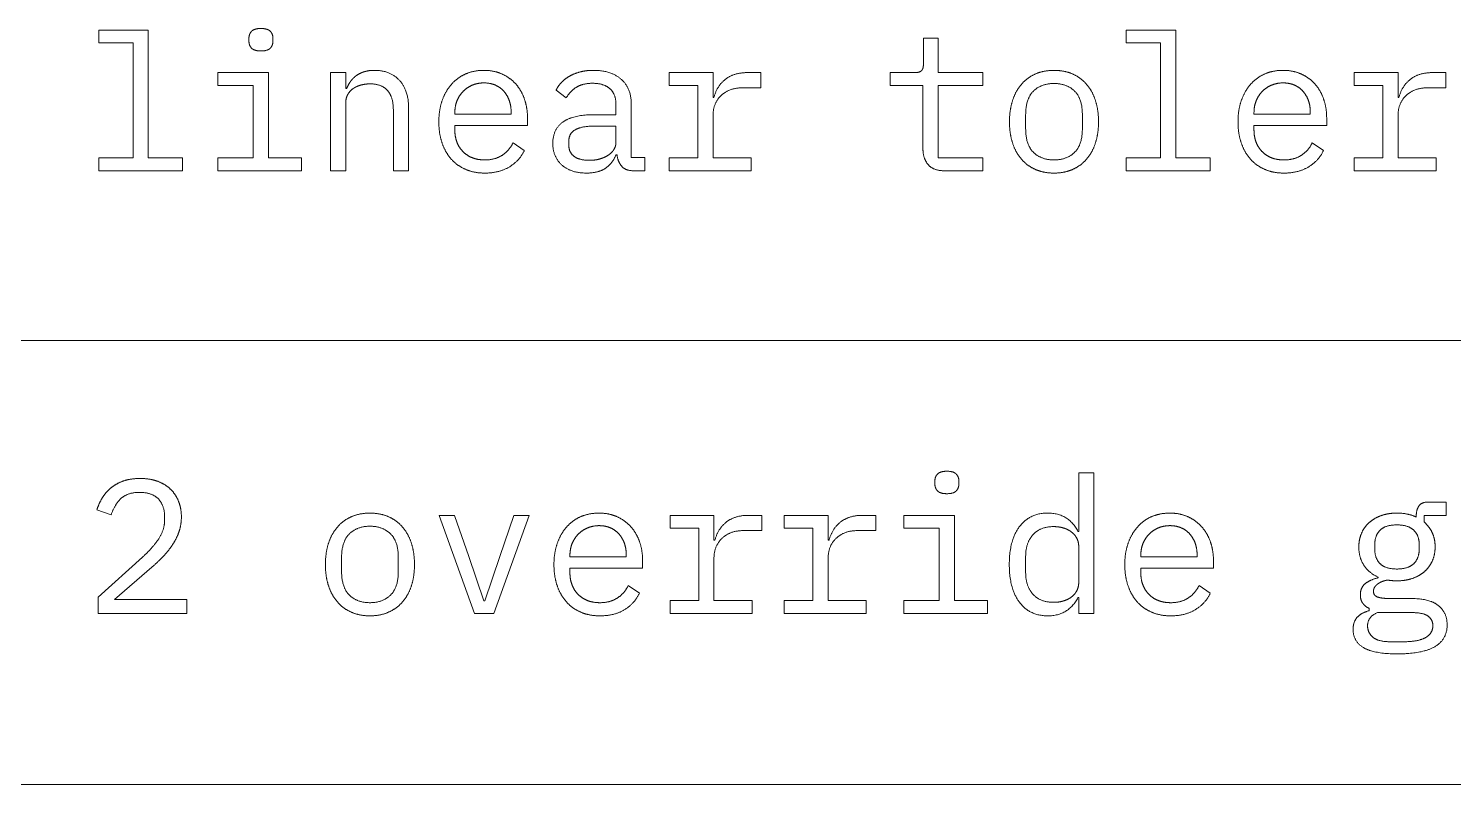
# Model space of a CAD drawing. Header units: millimetres. Extents: x 22 to 584, y 11 to 410.
# Drawn here: x 488.19 to 510.66, y 347 to 358.92 of the extents above; entities that cross this region are included whole.
import ezdxf

# ---------------------------------------------------------------- set-up
doc = ezdxf.new("R2010")
doc.units = ezdxf.units.MM
doc.layers.add('dims', color=7, linetype='Continuous', lineweight=5)

msp = doc.modelspace()

# ---------------------------------------------------------------- linework, layer by layer
at = {"layer": 'dims'}
for p, q in [((489.303, 358.898), (489.303, 358.694)), ((490.083, 358.898), (489.303, 358.898)), ((490.083, 356.882), (490.083, 358.898)), ((505.503, 358.898), (505.503, 358.694)), ((506.283, 358.898), (505.503, 358.898)), ((506.283, 356.882), (506.283, 358.898)), ((489.303, 358.694), (489.843, 358.694)), ((489.843, 358.694), (489.843, 356.882)), ((491.67, 358.769), (491.67, 358.721)), ((492.048, 358.721), (492.048, 358.769)), ((502.305, 358.772), (502.305, 358.367)), ((502.536, 358.772), (502.305, 358.772)), ((502.536, 358.226), (502.536, 358.772)), ((505.503, 358.694), (506.043, 358.694)), ((506.043, 358.694), (506.043, 356.882)), ((491.181, 358.226), (491.181, 358.022)), ((491.979, 358.226), (491.181, 358.226)), ((491.979, 356.882), (491.979, 358.226)), ((492.957, 358.226), (492.957, 356.678)), ((493.197, 358.226), (492.957, 358.226)), ((493.197, 357.974), (493.197, 358.226)), ((498.294, 358.226), (498.294, 358.022)), ((498.987, 358.226), (498.294, 358.226)), ((498.987, 357.836), (498.987, 358.226)), ((499.74, 358.226), (499.524, 358.226)), ((499.74, 357.986), (499.74, 358.226)), ((501.78, 358.226), (501.78, 358.022)), ((502.164, 358.226), (501.78, 358.226)), ((503.241, 358.226), (502.536, 358.226)), ((503.241, 358.022), (503.241, 358.226)), ((509.094, 358.226), (509.094, 358.022)), ((509.787, 358.226), (509.094, 358.226)), ((509.787, 357.836), (509.787, 358.226)), ((510.54, 358.226), (510.324, 358.226)), ((510.54, 357.986), (510.54, 358.226)), ((491.181, 358.022), (491.739, 358.022)), ((491.739, 358.022), (491.739, 356.882)), ((493.209, 357.974), (493.197, 357.974)), ((496.512, 357.95), (496.674, 357.83)), ((498.294, 358.022), (498.747, 358.022)), ((498.747, 358.022), (498.747, 356.882)), ((499.449, 357.986), (499.74, 357.986)), ((501.78, 358.022), (502.296, 358.022)), ((502.296, 358.022), (502.296, 357.032)), ((502.536, 358.022), (503.241, 358.022)), ((502.536, 356.882), (502.536, 358.022)), ((509.094, 358.022), (509.547, 358.022)), ((509.547, 358.022), (509.547, 356.882)), ((510.249, 357.986), (510.54, 357.986)), ((493.197, 356.678), (493.197, 357.752)), ((497.457, 357.716), (497.457, 357.563)), ((497.697, 356.888), (497.697, 357.74)), ((499.002, 357.836), (498.987, 357.836)), ((509.802, 357.836), (509.787, 357.836)), ((493.947, 357.629), (493.947, 356.678)), ((494.187, 356.678), (494.187, 357.671)), ((494.916, 357.572), (494.916, 357.593)), ((495.804, 357.572), (494.916, 357.572)), ((495.804, 357.605), (495.804, 357.572)), ((496.062, 357.392), (496.062, 357.506)), ((497.457, 357.563), (497.127, 357.563)), ((498.987, 356.882), (498.987, 357.551)), ((503.916, 357.341), (503.916, 357.563)), ((504.81, 357.563), (504.81, 357.341)), ((507.516, 357.572), (507.516, 357.593)), ((508.404, 357.572), (507.516, 357.572)), ((508.404, 357.605), (508.404, 357.572)), ((508.662, 357.392), (508.662, 357.506)), ((509.787, 356.882), (509.787, 357.551)), ((494.916, 357.392), (496.062, 357.392)), ((494.916, 357.32), (494.916, 357.392)), ((497.127, 357.383), (497.457, 357.383)), ((497.457, 357.383), (497.457, 357.128)), ((507.516, 357.392), (508.662, 357.392)), ((507.516, 357.32), (507.516, 357.392)), ((496.011, 356.999), (495.834, 357.119)), ((496.713, 357.086), (496.713, 357.149)), ((508.611, 356.999), (508.434, 357.119)), ((489.303, 356.882), (489.303, 356.678)), ((489.843, 356.882), (489.303, 356.882)), ((490.623, 356.882), (490.083, 356.882)), ((490.623, 356.678), (490.623, 356.882)), ((491.181, 356.882), (491.181, 356.678)), ((491.739, 356.882), (491.181, 356.882)), ((492.501, 356.882), (491.979, 356.882)), ((492.501, 356.678), (492.501, 356.882)), ((497.457, 356.93), (497.472, 356.93)), ((497.913, 356.888), (497.697, 356.888)), ((497.913, 356.678), (497.913, 356.888)), ((498.294, 356.882), (498.294, 356.678)), ((498.747, 356.882), (498.294, 356.882)), ((499.587, 356.882), (498.987, 356.882)), ((499.587, 356.678), (499.587, 356.882)), ((503.241, 356.882), (502.536, 356.882)), ((503.241, 356.678), (503.241, 356.882)), ((505.503, 356.882), (505.503, 356.678)), ((506.043, 356.882), (505.503, 356.882)), ((506.823, 356.882), (506.283, 356.882)), ((506.823, 356.678), (506.823, 356.882)), ((509.094, 356.882), (509.094, 356.678)), ((509.547, 356.882), (509.094, 356.882)), ((510.387, 356.882), (509.787, 356.882)), ((510.387, 356.678), (510.387, 356.882)), ((489.303, 356.678), (490.623, 356.678)), ((491.181, 356.678), (492.501, 356.678)), ((492.957, 356.678), (493.197, 356.678)), ((493.947, 356.678), (494.187, 356.678)), ((497.748, 356.678), (497.913, 356.678)), ((498.294, 356.678), (499.587, 356.678)), ((502.638, 356.678), (503.241, 356.678)), ((505.503, 356.678), (506.823, 356.678)), ((509.094, 356.678), (510.387, 356.678)), ((436.843, 354), (584, 354)), ((504.753, 351.916), (504.753, 350.992)), ((504.993, 351.916), (504.753, 351.916)), ((504.993, 349.696), (504.993, 351.916)), ((502.485, 351.787), (502.485, 351.739)), ((502.863, 351.739), (502.863, 351.787)), ((510.546, 351.454), (510.261, 351.454)), ((510.546, 351.244), (510.546, 351.454)), ((489.273, 351.334), (489.498, 351.25)), ((490.341, 351.211), (490.341, 351.175)), ((494.67, 351.244), (495.225, 349.696)), ((494.913, 351.244), (494.67, 351.244)), ((495.135, 350.596), (494.913, 351.244)), ((495.531, 349.696), (496.086, 351.244)), ((495.849, 351.244), (495.627, 350.596)), ((496.086, 351.244), (495.849, 351.244)), ((498.309, 351.244), (498.309, 351.04)), ((499.002, 351.244), (498.309, 351.244)), ((499.002, 350.854), (499.002, 351.244)), ((499.755, 351.244), (499.539, 351.244)), ((499.755, 351.004), (499.755, 351.244)), ((500.109, 351.244), (500.109, 351.04)), ((500.802, 351.244), (500.109, 351.244)), ((500.802, 350.854), (500.802, 351.244)), ((501.555, 351.244), (501.339, 351.244)), ((501.555, 351.004), (501.555, 351.244)), ((501.996, 351.244), (501.996, 351.04)), ((502.794, 351.244), (501.996, 351.244)), ((502.794, 349.9), (502.794, 351.244)), ((510.075, 351.244), (510.075, 351.217)), ((510.198, 351.244), (510.546, 351.244)), ((510.198, 351.139), (510.198, 351.244)), ((498.309, 351.04), (498.762, 351.04)), ((498.762, 351.04), (498.762, 349.9)), ((499.464, 351.004), (499.755, 351.004)), ((500.109, 351.04), (500.562, 351.04)), ((500.562, 351.04), (500.562, 349.9)), ((501.264, 351.004), (501.555, 351.004)), ((501.996, 351.04), (502.554, 351.04)), ((502.554, 351.04), (502.554, 349.9)), ((504.753, 350.992), (504.741, 350.992)), ((499.017, 350.854), (499.002, 350.854)), ((500.817, 350.854), (500.802, 350.854)), ((504.753, 350.749), (504.753, 350.191)), ((509.421, 350.704), (509.421, 350.791)), ((510.12, 350.791), (510.12, 350.704)), ((489.99, 350.584), (489.291, 349.954)), ((493.131, 350.359), (493.131, 350.581)), ((494.025, 350.581), (494.025, 350.359)), ((495.375, 349.897), (495.135, 350.596)), ((495.627, 350.596), (495.387, 349.897)), ((496.731, 350.59), (496.731, 350.611)), ((497.619, 350.59), (496.731, 350.59)), ((497.619, 350.623), (497.619, 350.59)), ((497.877, 350.41), (497.877, 350.524)), ((499.002, 349.9), (499.002, 350.569)), ((500.802, 349.9), (500.802, 350.569)), ((503.916, 350.338), (503.916, 350.602)), ((505.731, 350.59), (505.731, 350.611)), ((506.619, 350.59), (505.731, 350.59)), ((506.619, 350.623), (506.619, 350.59)), ((506.877, 350.41), (506.877, 350.524)), ((489.552, 349.915), (490.137, 350.425)), ((496.731, 350.41), (497.877, 350.41)), ((496.731, 350.338), (496.731, 350.41)), ((505.731, 350.41), (506.877, 350.41)), ((505.731, 350.338), (505.731, 350.41)), ((509.472, 350.272), (509.472, 350.26)), ((497.826, 350.017), (497.649, 350.137)), ((506.826, 350.017), (506.649, 350.137)), ((489.291, 349.954), (489.291, 349.696)), ((490.689, 349.915), (489.552, 349.915)), ((490.689, 349.696), (490.689, 349.915)), ((495.387, 349.897), (495.375, 349.897)), ((498.309, 349.9), (498.309, 349.696)), ((498.762, 349.9), (498.309, 349.9)), ((499.602, 349.9), (499.002, 349.9)), ((499.602, 349.696), (499.602, 349.9)), ((500.109, 349.9), (500.109, 349.696)), ((500.562, 349.9), (500.109, 349.9)), ((501.402, 349.9), (500.802, 349.9)), ((501.402, 349.696), (501.402, 349.9)), ((501.996, 349.9), (501.996, 349.696)), ((502.554, 349.9), (501.996, 349.9)), ((503.316, 349.9), (502.794, 349.9)), ((503.316, 349.696), (503.316, 349.9)), ((504.741, 349.948), (504.753, 349.948)), ((504.753, 349.948), (504.753, 349.696)), ((509.991, 349.933), (509.649, 349.933)), ((489.291, 349.696), (490.689, 349.696)), ((495.225, 349.696), (495.531, 349.696)), ((498.309, 349.696), (499.602, 349.696)), ((500.109, 349.696), (501.402, 349.696)), ((501.996, 349.696), (503.316, 349.696)), ((504.753, 349.696), (504.993, 349.696)), ((509.331, 349.777), (509.331, 349.741)), ((509.463, 349.711), (510, 349.711)), ((509.892, 349.252), (509.658, 349.252)), ((436.843, 347), (584, 347))]:
    msp.add_line(p, q, dxfattribs=at)
for points in [[(491.67, 358.769), (491.67, 358.835), (491.712, 358.879)], [(491.712, 358.879), (491.754, 358.922), (491.859, 358.922)], [(491.859, 358.922), (491.964, 358.922), (492.006, 358.879)], [(492.006, 358.879), (492.048, 358.835), (492.048, 358.769)], [(491.712, 358.611), (491.67, 358.655), (491.67, 358.721)], [(491.859, 358.568), (491.754, 358.568), (491.712, 358.611)], [(492.006, 358.611), (491.964, 358.568), (491.859, 358.568)], [(492.048, 358.721), (492.048, 358.655), (492.006, 358.611)], [(502.274, 358.257), (502.305, 358.289), (502.305, 358.367)], [(493.269, 358.083), (493.305, 358.136), (493.357, 358.175)], [(493.357, 358.175), (493.41, 358.214), (493.482, 358.238)], [(493.482, 358.238), (493.554, 358.262), (493.65, 358.262)], [(493.65, 358.262), (493.893, 358.262), (494.04, 358.108)], [(494.862, 358.041), (494.955, 358.148), (495.085, 358.205)], [(495.085, 358.205), (495.216, 358.262), (495.375, 358.262)], [(495.375, 358.262), (495.531, 358.262), (495.658, 358.205)], [(495.658, 358.205), (495.786, 358.148), (495.876, 358.048)], [(496.593, 358.067), (496.644, 358.124), (496.719, 358.167)], [(496.719, 358.167), (496.794, 358.211), (496.89, 358.236)], [(496.89, 358.236), (496.986, 358.262), (497.103, 358.262)], [(497.103, 358.262), (497.376, 358.262), (497.536, 358.124)], [(497.536, 358.124), (497.697, 357.986), (497.697, 357.74)], [(499.184, 358.122), (499.317, 358.226), (499.524, 358.226)], [(502.164, 358.226), (502.242, 358.226), (502.274, 358.257)], [(503.849, 358.041), (503.94, 358.148), (504.07, 358.205)], [(504.07, 358.205), (504.201, 358.262), (504.363, 358.262)], [(504.363, 358.262), (504.525, 358.262), (504.655, 358.205)], [(504.655, 358.205), (504.786, 358.148), (504.877, 358.041)], [(507.462, 358.041), (507.555, 358.148), (507.685, 358.205)], [(507.685, 358.205), (507.816, 358.262), (507.975, 358.262)], [(507.975, 358.262), (508.131, 358.262), (508.258, 358.205)], [(508.258, 358.205), (508.386, 358.148), (508.476, 358.048)], [(509.984, 358.122), (510.117, 358.226), (510.324, 358.226)], [(493.209, 357.974), (493.233, 358.031), (493.269, 358.083)], [(493.317, 357.977), (493.263, 357.941), (493.23, 357.884)], [(493.44, 358.031), (493.371, 358.013), (493.317, 357.977)], [(493.581, 358.049), (493.509, 358.049), (493.44, 358.031)], [(493.854, 357.945), (493.761, 358.049), (493.581, 358.049)], [(493.947, 357.629), (493.947, 357.842), (493.854, 357.945)], [(494.04, 358.108), (494.187, 357.953), (494.187, 357.671)], [(494.716, 357.785), (494.769, 357.935), (494.862, 358.041)], [(495.046, 357.929), (494.985, 357.866), (494.95, 357.78)], [(495.192, 358.028), (495.108, 357.992), (495.046, 357.929)], [(495.375, 358.064), (495.276, 358.064), (495.192, 358.028)], [(495.55, 358.031), (495.471, 358.064), (495.375, 358.064)], [(495.685, 357.936), (495.63, 357.998), (495.55, 358.031)], [(495.772, 357.791), (495.741, 357.875), (495.685, 357.936)], [(495.876, 358.048), (495.966, 357.947), (496.014, 357.809)], [(496.512, 357.95), (496.542, 358.01), (496.593, 358.067)], [(496.833, 357.996), (496.734, 357.935), (496.674, 357.83)], [(497.088, 358.058), (496.932, 358.058), (496.833, 357.996)], [(497.361, 357.973), (497.265, 358.058), (497.088, 358.058)], [(497.457, 357.716), (497.457, 357.887), (497.361, 357.973)], [(499.002, 357.836), (499.05, 358.019), (499.184, 358.122)], [(499.449, 357.986), (499.242, 357.986), (499.115, 357.866)], [(503.709, 357.785), (503.757, 357.935), (503.849, 358.041)], [(504.039, 357.935), (503.916, 357.815), (503.916, 357.563)], [(504.363, 358.055), (504.162, 358.055), (504.039, 357.935)], [(504.687, 357.935), (504.564, 358.055), (504.363, 358.055)], [(504.81, 357.563), (504.81, 357.815), (504.687, 357.935)], [(504.877, 358.041), (504.969, 357.935), (505.017, 357.785)], [(507.316, 357.785), (507.369, 357.935), (507.462, 358.041)], [(507.646, 357.929), (507.585, 357.866), (507.55, 357.78)], [(507.792, 358.028), (507.708, 357.992), (507.646, 357.929)], [(507.975, 358.064), (507.876, 358.064), (507.792, 358.028)], [(508.15, 358.031), (508.071, 358.064), (507.975, 358.064)], [(508.285, 357.936), (508.23, 357.998), (508.15, 358.031)], [(508.372, 357.791), (508.341, 357.875), (508.285, 357.936)], [(508.476, 358.048), (508.566, 357.947), (508.614, 357.809)], [(509.802, 357.836), (509.85, 358.019), (509.984, 358.122)], [(510.249, 357.986), (510.042, 357.986), (509.915, 357.866)], [(493.23, 357.884), (493.197, 357.827), (493.197, 357.752)], [(494.664, 357.449), (494.664, 357.635), (494.716, 357.785)], [(494.95, 357.78), (494.916, 357.695), (494.916, 357.593)], [(495.804, 357.605), (495.804, 357.707), (495.772, 357.791)], [(496.014, 357.809), (496.062, 357.671), (496.062, 357.506)], [(499.115, 357.866), (498.987, 357.746), (498.987, 357.551)], [(503.661, 357.452), (503.661, 357.635), (503.709, 357.785)], [(505.017, 357.785), (505.065, 357.635), (505.065, 357.452)], [(507.264, 357.449), (507.264, 357.635), (507.316, 357.785)], [(507.55, 357.78), (507.516, 357.695), (507.516, 357.593)], [(508.404, 357.605), (508.404, 357.707), (508.372, 357.791)], [(508.614, 357.809), (508.662, 357.671), (508.662, 357.506)], [(509.915, 357.866), (509.787, 357.746), (509.787, 357.551)], [(496.618, 357.446), (496.776, 357.563), (497.127, 357.563)], [(503.709, 357.117), (503.661, 357.266), (503.661, 357.452)], [(505.065, 357.452), (505.065, 357.266), (505.017, 357.117)], [(494.715, 357.117), (494.664, 357.266), (494.664, 357.449)], [(494.916, 357.32), (494.916, 357.218), (494.949, 357.131)], [(496.461, 357.113), (496.461, 357.329), (496.618, 357.446)], [(496.812, 357.323), (496.713, 357.263), (496.713, 357.149)], [(497.127, 357.383), (496.911, 357.383), (496.812, 357.323)], [(503.916, 357.341), (503.916, 357.089), (504.039, 356.969)], [(504.687, 356.969), (504.81, 357.089), (504.81, 357.341)], [(507.315, 357.117), (507.264, 357.266), (507.264, 357.449)], [(507.516, 357.32), (507.516, 357.218), (507.549, 357.131)], [(494.86, 356.862), (494.766, 356.969), (494.715, 357.117)], [(494.949, 357.131), (494.982, 357.044), (495.044, 356.981)], [(495.66, 356.921), (495.774, 356.993), (495.834, 357.119)], [(496.605, 356.768), (496.461, 356.894), (496.461, 357.113)], [(496.713, 357.086), (496.713, 356.966), (496.798, 356.904)], [(497.337, 356.925), (497.394, 356.963), (497.425, 357.015)], [(497.425, 357.015), (497.457, 357.068), (497.457, 357.128)], [(502.378, 356.777), (502.296, 356.876), (502.296, 357.032)], [(503.849, 356.862), (503.757, 356.969), (503.709, 357.117)], [(505.017, 357.117), (504.969, 356.969), (504.877, 356.862)], [(507.46, 356.862), (507.366, 356.969), (507.315, 357.117)], [(507.549, 357.131), (507.582, 357.044), (507.644, 356.981)], [(508.26, 356.921), (508.374, 356.993), (508.434, 357.119)], [(495.089, 356.699), (494.955, 356.756), (494.86, 356.862)], [(495.044, 356.981), (495.105, 356.918), (495.194, 356.883)], [(495.194, 356.883), (495.282, 356.849), (495.39, 356.849)], [(495.39, 356.849), (495.546, 356.849), (495.66, 356.921)], [(496.011, 356.999), (495.942, 356.843), (495.781, 356.743)], [(496.798, 356.904), (496.884, 356.843), (497.034, 356.843)], [(497.034, 356.843), (497.127, 356.843), (497.204, 356.865)], [(497.204, 356.865), (497.28, 356.888), (497.337, 356.925)], [(497.457, 356.93), (497.406, 356.795), (497.293, 356.719)], [(497.547, 356.75), (497.487, 356.822), (497.472, 356.93)], [(502.638, 356.678), (502.461, 356.678), (502.378, 356.777)], [(504.07, 356.699), (503.94, 356.756), (503.849, 356.862)], [(504.039, 356.969), (504.162, 356.849), (504.363, 356.849)], [(504.363, 356.849), (504.564, 356.849), (504.687, 356.969)], [(504.877, 356.862), (504.786, 356.756), (504.655, 356.699)], [(507.689, 356.699), (507.555, 356.756), (507.46, 356.862)], [(507.644, 356.981), (507.705, 356.918), (507.794, 356.883)], [(507.794, 356.883), (507.882, 356.849), (507.99, 356.849)], [(507.99, 356.849), (508.146, 356.849), (508.26, 356.921)], [(508.611, 356.999), (508.542, 356.843), (508.381, 356.743)], [(495.39, 356.642), (495.222, 356.642), (495.089, 356.699)], [(495.781, 356.743), (495.621, 356.642), (495.39, 356.642)], [(496.992, 356.642), (496.749, 356.642), (496.605, 356.768)], [(497.293, 356.719), (497.181, 356.642), (496.992, 356.642)], [(497.748, 356.678), (497.607, 356.678), (497.547, 356.75)], [(504.363, 356.642), (504.201, 356.642), (504.07, 356.699)], [(504.655, 356.699), (504.525, 356.642), (504.363, 356.642)], [(507.99, 356.642), (507.822, 356.642), (507.689, 356.699)], [(508.381, 356.743), (508.221, 356.642), (507.99, 356.642)], [(502.485, 351.787), (502.485, 351.853), (502.527, 351.896)], [(502.527, 351.896), (502.569, 351.94), (502.674, 351.94)], [(502.674, 351.94), (502.779, 351.94), (502.821, 351.896)], [(502.821, 351.896), (502.863, 351.853), (502.863, 351.787)], [(489.355, 351.515), (489.408, 351.604), (489.489, 351.673)], [(489.489, 351.673), (489.57, 351.742), (489.685, 351.784)], [(489.685, 351.784), (489.801, 351.826), (489.954, 351.826)], [(489.954, 351.826), (490.11, 351.826), (490.231, 351.781)], [(490.231, 351.781), (490.353, 351.736), (490.435, 351.655)], [(490.435, 351.655), (490.518, 351.574), (490.561, 351.463)], [(502.527, 351.629), (502.485, 351.673), (502.485, 351.739)], [(502.674, 351.586), (502.569, 351.586), (502.527, 351.629)], [(502.821, 351.629), (502.779, 351.586), (502.674, 351.586)], [(502.863, 351.739), (502.863, 351.673), (502.821, 351.629)], [(489.273, 351.334), (489.303, 351.427), (489.355, 351.515)], [(489.652, 351.509), (489.549, 351.412), (489.498, 351.25)], [(489.948, 351.607), (489.756, 351.607), (489.652, 351.509)], [(490.242, 351.503), (490.143, 351.607), (489.948, 351.607)], [(490.341, 351.211), (490.341, 351.4), (490.242, 351.503)], [(490.561, 351.463), (490.605, 351.352), (490.605, 351.22)], [(510.075, 351.244), (510.075, 351.334), (510.117, 351.394)], [(510.117, 351.394), (510.159, 351.454), (510.261, 351.454)], [(490.242, 350.867), (490.341, 351.013), (490.341, 351.175)], [(490.605, 351.22), (490.605, 351.1), (490.57, 350.995)], [(493.064, 351.059), (493.155, 351.166), (493.285, 351.223)], [(493.285, 351.223), (493.416, 351.28), (493.578, 351.28)], [(493.578, 351.28), (493.74, 351.28), (493.87, 351.223)], [(493.87, 351.223), (494.001, 351.166), (494.092, 351.059)], [(496.677, 351.059), (496.77, 351.166), (496.9, 351.223)], [(496.9, 351.223), (497.031, 351.28), (497.19, 351.28)], [(497.19, 351.28), (497.346, 351.28), (497.473, 351.223)], [(497.473, 351.223), (497.601, 351.166), (497.691, 351.065)], [(499.199, 351.14), (499.332, 351.244), (499.539, 351.244)], [(500.999, 351.14), (501.132, 351.244), (501.339, 351.244)], [(503.818, 351.067), (503.979, 351.28), (504.264, 351.28)], [(504.264, 351.28), (504.591, 351.28), (504.741, 350.992)], [(505.677, 351.059), (505.77, 351.166), (505.9, 351.223)], [(505.9, 351.223), (506.031, 351.28), (506.19, 351.28)], [(506.19, 351.28), (506.346, 351.28), (506.473, 351.223)], [(506.473, 351.223), (506.601, 351.166), (506.691, 351.065)], [(509.332, 351.131), (509.412, 351.202), (509.523, 351.241)], [(509.523, 351.241), (509.634, 351.28), (509.769, 351.28)], [(509.769, 351.28), (509.943, 351.28), (510.075, 351.217)], [(490.57, 350.995), (490.536, 350.89), (490.474, 350.794)], [(492.924, 350.803), (492.972, 350.953), (493.064, 351.059)], [(493.254, 350.953), (493.131, 350.833), (493.131, 350.581)], [(493.578, 351.073), (493.377, 351.073), (493.254, 350.953)], [(493.902, 350.953), (493.779, 351.073), (493.578, 351.073)], [(494.025, 350.581), (494.025, 350.833), (493.902, 350.953)], [(494.092, 351.059), (494.184, 350.953), (494.232, 350.803)], [(496.531, 350.803), (496.584, 350.953), (496.677, 351.059)], [(496.861, 350.947), (496.8, 350.884), (496.765, 350.798)], [(497.007, 351.046), (496.923, 351.01), (496.861, 350.947)], [(497.19, 351.082), (497.091, 351.082), (497.007, 351.046)], [(497.365, 351.049), (497.286, 351.082), (497.19, 351.082)], [(497.5, 350.954), (497.445, 351.016), (497.365, 351.049)], [(497.587, 350.809), (497.556, 350.893), (497.5, 350.954)], [(497.691, 351.065), (497.781, 350.965), (497.829, 350.827)], [(499.017, 350.854), (499.065, 351.037), (499.199, 351.14)], [(499.464, 351.004), (499.257, 351.004), (499.13, 350.884)], [(500.817, 350.854), (500.865, 351.037), (500.999, 351.14)], [(501.264, 351.004), (501.057, 351.004), (500.93, 350.884)], [(503.658, 350.47), (503.658, 350.854), (503.818, 351.067)], [(504.031, 350.939), (503.916, 350.812), (503.916, 350.602)], [(504.357, 351.067), (504.147, 351.067), (504.031, 350.939)], [(504.51, 351.046), (504.438, 351.067), (504.357, 351.067)], [(504.636, 350.984), (504.582, 351.025), (504.51, 351.046)], [(504.721, 350.885), (504.69, 350.944), (504.636, 350.984)], [(505.531, 350.803), (505.584, 350.953), (505.677, 351.059)], [(505.861, 350.947), (505.8, 350.884), (505.765, 350.798)], [(506.007, 351.046), (505.923, 351.01), (505.861, 350.947)], [(506.19, 351.082), (506.091, 351.082), (506.007, 351.046)], [(506.365, 351.049), (506.286, 351.082), (506.19, 351.082)], [(506.5, 350.954), (506.445, 351.016), (506.365, 351.049)], [(506.587, 350.809), (506.556, 350.893), (506.5, 350.954)], [(506.691, 351.065), (506.781, 350.965), (506.829, 350.827)], [(509.169, 350.746), (509.169, 350.863), (509.211, 350.962)], [(509.211, 350.962), (509.253, 351.061), (509.332, 351.131)], [(509.505, 351.011), (509.421, 350.929), (509.421, 350.791)], [(509.769, 351.094), (509.589, 351.094), (509.505, 351.011)], [(510.034, 351.011), (509.949, 351.094), (509.769, 351.094)], [(510.12, 350.791), (510.12, 350.929), (510.034, 351.011)], [(510.198, 351.139), (510.282, 351.067), (510.327, 350.968)], [(510.327, 350.968), (510.372, 350.869), (510.372, 350.746)], [(489.99, 350.584), (490.143, 350.722), (490.242, 350.867)], [(490.474, 350.794), (490.413, 350.698), (490.327, 350.606)], [(492.876, 350.47), (492.876, 350.653), (492.924, 350.803)], [(494.232, 350.803), (494.28, 350.653), (494.28, 350.47)], [(496.479, 350.467), (496.479, 350.653), (496.531, 350.803)], [(496.765, 350.798), (496.731, 350.713), (496.731, 350.611)], [(497.619, 350.623), (497.619, 350.725), (497.587, 350.809)], [(497.829, 350.827), (497.877, 350.689), (497.877, 350.524)], [(499.13, 350.884), (499.002, 350.764), (499.002, 350.569)], [(500.93, 350.884), (500.802, 350.764), (500.802, 350.569)], [(504.753, 350.749), (504.753, 350.827), (504.721, 350.885)], [(505.479, 350.467), (505.479, 350.653), (505.531, 350.803)], [(505.765, 350.798), (505.731, 350.713), (505.731, 350.611)], [(506.619, 350.623), (506.619, 350.725), (506.587, 350.809)], [(506.829, 350.827), (506.877, 350.689), (506.877, 350.524)], [(509.248, 350.458), (509.169, 350.581), (509.169, 350.746)], [(510.372, 350.746), (510.372, 350.629), (510.329, 350.53)], [(490.327, 350.606), (490.242, 350.515), (490.137, 350.425)], [(509.421, 350.704), (509.421, 350.566), (509.505, 350.482)], [(510.034, 350.482), (510.12, 350.566), (510.12, 350.704)], [(510.329, 350.53), (510.285, 350.431), (510.207, 350.36)], [(492.924, 350.135), (492.876, 350.284), (492.876, 350.47)], [(493.131, 350.359), (493.131, 350.107), (493.254, 349.987)], [(493.902, 349.987), (494.025, 350.107), (494.025, 350.359)], [(494.28, 350.47), (494.28, 350.284), (494.232, 350.135)], [(496.53, 350.135), (496.479, 350.284), (496.479, 350.467)], [(496.731, 350.338), (496.731, 350.236), (496.764, 350.149)], [(503.818, 349.873), (503.658, 350.086), (503.658, 350.47)], [(503.916, 350.338), (503.916, 350.128), (504.031, 350)], [(505.53, 350.135), (505.479, 350.284), (505.479, 350.467)], [(505.731, 350.338), (505.731, 350.236), (505.764, 350.149)], [(509.472, 350.272), (509.328, 350.335), (509.248, 350.458)], [(509.505, 350.482), (509.589, 350.398), (509.769, 350.398)], [(509.769, 350.398), (509.949, 350.398), (510.034, 350.482)], [(510.207, 350.36), (510.129, 350.29), (510.016, 350.251)], [(493.064, 349.88), (492.972, 349.987), (492.924, 350.135)], [(494.232, 350.135), (494.184, 349.987), (494.092, 349.88)], [(496.675, 349.88), (496.581, 349.987), (496.53, 350.135)], [(496.764, 350.149), (496.797, 350.062), (496.859, 349.999)], [(497.475, 349.939), (497.589, 350.011), (497.649, 350.137)], [(504.636, 349.955), (504.69, 349.996), (504.721, 350.054)], [(504.721, 350.054), (504.753, 350.113), (504.753, 350.191)], [(505.675, 349.88), (505.581, 349.987), (505.53, 350.135)], [(505.764, 350.149), (505.797, 350.062), (505.859, 349.999)], [(506.475, 349.939), (506.589, 350.011), (506.649, 350.137)], [(509.193, 349.99), (509.193, 350.11), (509.272, 350.17)], [(509.272, 350.17), (509.352, 350.23), (509.472, 350.26)], [(509.421, 350.116), (509.4, 350.086), (509.4, 350.047)], [(509.4, 350.047), (509.4, 349.978), (509.469, 349.955)], [(509.475, 350.168), (509.442, 350.146), (509.421, 350.116)], [(509.547, 350.204), (509.508, 350.191), (509.475, 350.168)], [(509.622, 350.224), (509.586, 350.218), (509.547, 350.204)], [(509.694, 350.215), (509.658, 350.218), (509.622, 350.224)], [(509.769, 350.212), (509.73, 350.212), (509.694, 350.215)], [(510.016, 350.251), (509.904, 350.212), (509.769, 350.212)], [(493.285, 349.717), (493.155, 349.774), (493.064, 349.88)], [(493.254, 349.987), (493.377, 349.867), (493.578, 349.867)], [(493.578, 349.867), (493.779, 349.867), (493.902, 349.987)], [(494.092, 349.88), (494.001, 349.774), (493.87, 349.717)], [(496.904, 349.717), (496.77, 349.774), (496.675, 349.88)], [(496.859, 349.999), (496.92, 349.936), (497.009, 349.901)], [(497.009, 349.901), (497.097, 349.867), (497.205, 349.867)], [(497.205, 349.867), (497.361, 349.867), (497.475, 349.939)], [(497.826, 350.017), (497.757, 349.861), (497.596, 349.76)], [(504.264, 349.66), (503.979, 349.66), (503.818, 349.873)], [(504.031, 350), (504.147, 349.873), (504.357, 349.873)], [(504.741, 349.948), (504.591, 349.66), (504.264, 349.66)], [(504.357, 349.873), (504.438, 349.873), (504.51, 349.894)], [(504.51, 349.894), (504.582, 349.915), (504.636, 349.955)], [(505.904, 349.717), (505.77, 349.774), (505.675, 349.88)], [(505.859, 349.999), (505.92, 349.936), (506.009, 349.901)], [(506.009, 349.901), (506.097, 349.867), (506.205, 349.867)], [(506.205, 349.867), (506.361, 349.867), (506.475, 349.939)], [(506.826, 350.017), (506.757, 349.861), (506.596, 349.76)], [(509.229, 349.861), (509.193, 349.912), (509.193, 349.99)], [(509.331, 349.777), (509.265, 349.81), (509.229, 349.861)], [(509.469, 349.955), (509.538, 349.933), (509.649, 349.933)], [(509.991, 349.933), (510.291, 349.933), (510.426, 349.82)], [(510.426, 349.82), (510.561, 349.708), (510.561, 349.519)], [(493.578, 349.66), (493.416, 349.66), (493.285, 349.717)], [(493.87, 349.717), (493.74, 349.66), (493.578, 349.66)], [(497.205, 349.66), (497.037, 349.66), (496.904, 349.717)], [(497.596, 349.76), (497.436, 349.66), (497.205, 349.66)], [(506.205, 349.66), (506.037, 349.66), (505.904, 349.717)], [(506.596, 349.76), (506.436, 349.66), (506.205, 349.66)], [(509.079, 349.444), (509.079, 349.57), (509.145, 349.639)], [(509.145, 349.639), (509.211, 349.708), (509.331, 349.741)], [(509.463, 349.711), (509.307, 349.648), (509.307, 349.501)], [(510.261, 349.655), (510.186, 349.711), (510, 349.711)], [(510.336, 349.507), (510.336, 349.6), (510.261, 349.655)], [(509.242, 349.159), (509.079, 349.258), (509.079, 349.444)], [(509.307, 349.501), (509.307, 349.399), (509.388, 349.325)], [(510.219, 349.316), (510.336, 349.381), (510.336, 349.507)], [(510.561, 349.519), (510.561, 349.285), (510.366, 349.173)], [(509.781, 349.06), (509.406, 349.06), (509.242, 349.159)], [(509.388, 349.325), (509.469, 349.252), (509.658, 349.252)], [(510.366, 349.173), (510.171, 349.06), (509.781, 349.06)], [(509.892, 349.252), (510.102, 349.252), (510.219, 349.316)]]:
    msp.add_open_spline(points, degree=2, dxfattribs=at)

doc.saveas('drawing.dxf')
